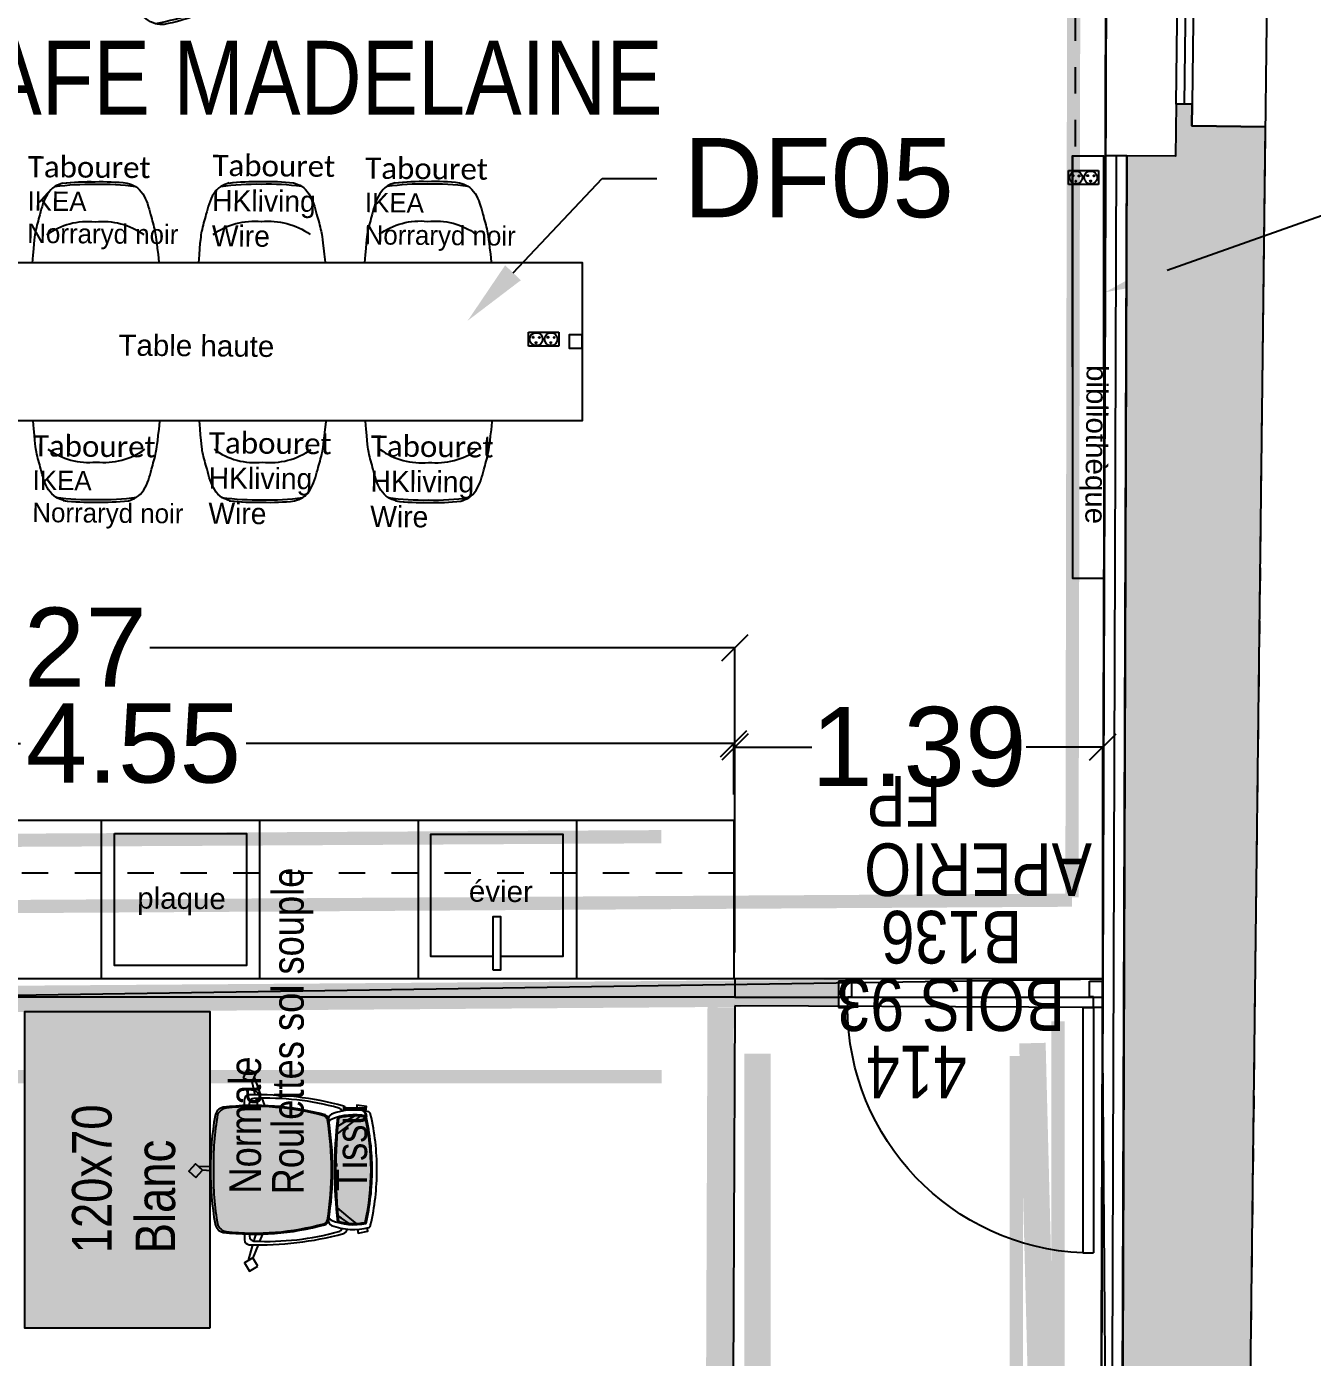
# Model space of a CAD drawing. Extents: x -27 to 25.3, y -8.5 to 57.5.
# Drawn here: x -13.15 to -8.28, y 31.73 to 36.77 of the extents above; entities that cross this region are included whole.
import ezdxf
from ezdxf import colors
from ezdxf.entities.mleader import LeaderData, LeaderLine
from ezdxf.enums import TextEntityAlignment as Align
from ezdxf.math import Vec2, Vec3

# ---------------------------------------------------------------- set-up
doc = ezdxf.new("R2010")
doc.units = 0
doc.header["$LTSCALE"] = 0.002
for name, pattern in [('ACAD_ISO03W100', [30, 12, -18]), ('AXES2', [28.575, 19.05, -3.175, 3.175, -3.175]), ('CACHE', [0.375, 0.25, -0.125]), ('CACHE2', [4.7625, 3.175, -1.5875]), ('HIDDEN', [9.525, 6.35, -3.175])]:
    doc.linetypes.add(name, pattern=pattern)
for name, color, linetype in [('01-FAC_CHASSIS', 4, 'Continuous'), ('01-FAC_CHASSIS EXI', 4, 'Continuous'), ('01-STR_MACONNERIE_HACH', 252, 'Continuous'), ('02-CLOISON', 2, 'Continuous'), ('02-ISOLATION', 6, 'ISOLATION'), ('_ANNO-CONCEPT-T', 7, 'Continuous'), ('A-Etiq_Mob', 7, 'Continuous'), ('A-Etiquettes', 7, 'Continuous'), ('A-legende', 7, 'Continuous'), ('A-mobilier', 252, 'Continuous'), ('A-texte', 7, 'Continuous')]:
    doc.layers.add(name, color=color, linetype=linetype)
for name, color, linetype, true_color in [('04-MOBILIER', 1, 'Continuous', 0xff0000), ('A-Détails', 7, 'Continuous', 0x00a500), ('A-placo', 30, 'Continuous', 0xff7f00), ('A-signalétique', 7, 'Continuous', 0x666666), ('A-vitré', 7, 'Continuous', 0x61becc), ('couleur siege', 1, 'Continuous', 0xff0000), ('Coupe', 1, 'Continuous', 0xff0000), ('SA-ELEVATION', 2, 'Continuous', 0xffff00)]:
    doc.layers.add(name, color=color, linetype=linetype, true_color=true_color)
doc.layers.add('A-portes', color=7, linetype='Continuous', lineweight=25)
doc.layers.add('plafond', color=5, linetype='Continuous', lineweight=25, true_color=0x0000ff)
doc.styles.add('COTE 200', font='arial.ttf', dxfattribs={"height": 0.3})
doc.styles.add('ROMAND', font='romand__.ttf', dxfattribs={"width": 0.7})
doc.styles.get("Standard").update_dxf_attribs({"font": 'ARIALN.TTF'})
doc.styles.add('Y_TXT_COT', font='arial.ttf', dxfattribs={"height": 0.2})
doc.linetypes.add('ISOLATION', pattern='A,0.00254,-2.54,[134,ltypeshp.shx,S=2.54,R=0,X=-2.54,Y=0],-5.08,[134,ltypeshp.shx,S=2.54,R=180,X=2.54,Y=0],-2.54', length=10.16254)
doc.dimstyles.new('COTE 200', dxfattribs={"dimtxt": 0.3, "dimasz": 0.1, "dimexe": 0, "dimexo": 0.1, "dimgap": 0.03, "dimtad": 0, "dimzin": 1, "dimdsep": 46, "dimtxsty": 'COTE 200', "dimblk": 'OBLIQUE', "dimcen": 2.5, "dimclrd": 256, "dimclre": 256, "dimclrt": 256, "dimadec": 0, "dimazin": 0, "dimtfac": 1, "dimtmove": 1, "dimatfit": 3, "dimldrblk": 'OBLIQUE', "dimfxl": 1, "dimlwd": -1, "dimlwe": -1, "dimarcsym": 0})

# ---------------------------------------------------------------- blocks, each defined once
blk = doc.blocks.new('Poste127')
at = {"transparency": 33554582}
h = blk.add_hatch(color=256, dxfattribs=at)
h.dxf.hatch_style = 1
h.set_gradient(color1=(199, 200, 202), color2=(255, 246, 230), tint=1, name='CURVED')
h.paths.add_polyline_path([(0, 0.7), (0, 0), (1.2, 0), (1.2, 0.7)])
blk.add_lwpolyline([(0, 0.7), (0, 0), (1.2, 0), (1.2, 0.7)], close=True)
at = {"layer": 'A-Etiq_Mob'}
for tag, p in [('FINITION', (0.2839, 0.4213)), ('DIM', (0.2839, 0.1804))]:
    blk.add_attdef(tag, p, '', height=0.15, dxfattribs=at)
blk = doc.blocks.new('chaise')
at = {"layer": 'A-mobilier', "ltscale": 0.1, "true_color": 0xc7c8ca}
h = blk.add_hatch(color=9, dxfattribs=at)
h.dxf.hatch_style = 1
h.paths.add_polyline_path([(0.2715, 0.4556, 0.30076), (0.2358, 0.4895, 0.043342), (0.0082, 0.5092, 0.043342), (-0.2194, 0.4895, 0.300759), (-0.2552, 0.4556, 0.09791), (-0.2229, 0.027, 0.292085), (-0.2069, 0.0126, 0.040929), (0.0082, -0.005, 0.040929), (0.2232, 0.0126, 0.292085), (0.2392, 0.027, 0.09791)])
h.paths.add_polyline_path([(0.159, -0.0239, 0.015765), (0.0082, -0.0177, 0.016739), (-0.152, -0.0246), (-0.1896, -0.0691), (-0.2181, -0.1033, 0.040824), (-0.2135, -0.1418, 0.054873), (0.0082, -0.1666, 0.054873), (0.2298, -0.1418, 0.02252), (0.2331, -0.1206), (0.2189, -0.1014)])
h.paths.add_polyline_path([(0.1912, -0.0264, 0.003373), (0.159, -0.0239), (0.2189, -0.1014), (0.2331, -0.1206, 0.02535), (0.2346, -0.0966)])
h.paths.add_polyline_path([(0.2255, -0.0296, 0.0036), (0.1912, -0.0264), (0.2346, -0.0966, 0.0714)])
h.paths.add_polyline_path([(-0.152, -0.0246, 0.003505), (-0.1854, -0.0274), (-0.196, -0.0428), (-0.2174, -0.0745, 0.030269), (-0.2181, -0.1033), (-0.1896, -0.0691)])
h.paths.add_polyline_path([(-0.1854, -0.0274, 0.002494), (-0.2092, -0.0296, 0.048116), (-0.2174, -0.0745), (-0.196, -0.0428)], flags=17)
at = {"layer": 'A-mobilier'}
for p, q in [((0.004, 0.5092), (0.0064, 0.5428)), ((0.0216, 0.5582), (0.0229, 0.5092)), ((-0.3737, 0.3493), (-0.3075, 0.3301)), ((-0.2624, 0.3653), (-0.2871, 0.3653)), ((-0.2629, 0.3453), (-0.2718, 0.3453)), ((0.2787, 0.3653), (0.3035, 0.3653)), ((0.2793, 0.3453), (0.2882, 0.3453)), ((-0.3078, 0.3082), (-0.3629, 0.3302)), ((-0.2919, 0.3255), (-0.2834, 0.3231)), ((0.3093, 0.2929), (0.2787, 0.2819)), ((0.2794, 0.3097), (0.3086, 0.3167)), ((0.324, 0.3205), (0.3784, 0.3337)), ((0.3978, 0.3247), (0.3241, 0.2982)), ((-0.2174, -0.0745), (-0.196, -0.0428)), ((-0.2416, -0.0656), (-0.2409, -0.0656)), ((-0.1896, -0.0691), (-0.2193, -0.1048)), ((0.2331, -0.1206), (0.2189, -0.1014)), ((0.258, -0.0656), (0.2572, -0.0656))]:
    blk.add_line(p, q, dxfattribs=at)
at = {"layer": 'A-mobilier', "linetype": 'HIDDEN'}
for p, q in [((-0.2627, 0.2897), (-0.2927, 0.3021)), ((-0.2834, 0.3231), (-0.2632, 0.3171)), ((-0.196, -0.0428), (-0.1854, -0.0274)), ((-0.152, -0.0246), (-0.1896, -0.0691)), ((0.2189, -0.1014), (0.159, -0.0239)), ((0.1912, -0.0264), (0.2346, -0.0966))]:
    blk.add_line(p, q, dxfattribs=at)
at = {"layer": 'A-mobilier'}
for points in [[(-0.0236, 0.5701), (0.0064, 0.5428), (0.034, 0.572), (0.003, 0.5998)], [(-0.3982, 0.3102), (-0.3631, 0.331), (-0.3829, 0.3656), (-0.418, 0.3448)], [(0.3951, 0.3712), (0.3784, 0.3337), (0.4152, 0.3167), (0.4319, 0.3542)]]:
    blk.add_lwpolyline(points, close=True, dxfattribs=at)
for points in [[(-0.2428, -0.1092), (-0.2592, -0.1129), (-0.2503, -0.1525), (-0.2373, -0.1499)], [(0.2547, -0.145), (0.2745, -0.1474), (0.2795, -0.1069), (0.2594, -0.1049)]]:
    blk.add_lwpolyline(points, dxfattribs=at)
for centre, radius, start, end in [((0.0082, -0.8109), 1.3202, 90, 99.927), ((0.0082, -0.8109), 1.3202, 80.073, 90), ((0.8449, 0.323), 1.1081, 173.1278, 195.4958), ((-0.2117, 0.4455), 0.0447, 99.9272, 166.8835), ((-0.203, 0.4342), 0.0495, 115.9014, 169.3298), ((-0.0186, -0.6869), 1.1836, 88.7046, 100.0235), ((0.0349, -0.6869), 1.1836, 79.9765, 91.2954), ((0.2281, 0.4455), 0.0447, 13.1165, 80.0728), ((-0.8286, 0.323), 1.1081, 344.5042, 6.8722), ((0.2193, 0.4342), 0.0495, 10.6702, 64.0986), ((0.8449, 0.323), 1.1031, 173.7387, 195.3268), ((-0.8286, 0.323), 1.1031, 344.6732, 6.2613), ((1.0389, 0.3041), 1.3467, 178.2197, 195.2822), ((-0.2871, 0.3453), 0.02, 90, 178.2197), ((-0.2718, 0.3253), 0.02, 90, 177.2781), ((-1.0226, 0.3041), 1.3467, 344.7178, 1.7803), ((0.2882, 0.3253), 0.02, 2.7219, 90), ((0.3035, 0.3453), 0.02, 1.7803, 90), ((0.8419, 0.2723), 1.135, 177.2781, 195.5028), ((-0.8256, 0.2723), 1.135, 344.4972, 2.7219), ((-0.2071, -0.0076), 0.02, 80.7555, 159.0187), ((0.0196, -0.0945), 0.2428, 156.8702, 192.2258), ((-0.2036, 0.0323), 0.02, 195.4958, 260.6251), ((-0.1997, 0.0368), 0.02, 195.3268, 260.7665), ((0.0082, 1.3151), 1.3202, 260.6251, 270), ((-0.1856, -0.0076), 0.02, 114.7785, 159.0187), ((0.0082, 1.3151), 1.3152, 260.7665, 270), ((0.0082, 1.3151), 1.3152, 270, 279.2335), ((0.0082, 1.3151), 1.3202, 270, 279.3749), ((0.2019, -0.0076), 0.02, 20.9813, 65.2215), ((0.216, 0.0368), 0.02, 279.2335, 344.6732), ((-0.0032, -0.0945), 0.2428, 347.7742, 23.1298), ((0.2235, -0.0076), 0.02, 20.9813, 99.2445), ((0.22, 0.0323), 0.02, 279.3749, 344.5042), ((-0.2409, -0.0456), 0.02, 195.2822, 270), ((-0.2325, -0.0257), 0.02, 195.5028, 252.7294), ((0.0196, -0.0945), 0.2628, 159.0187, 193.9621), ((0.0196, -0.0945), 0.2378, 164.1556, 191.4603), ((0.0306, -2.412), 2.3994, 90.5363, 95.8288), ((0.0306, -2.412), 2.3944, 90.5374, 95.7482), ((-0.0143, -2.412), 2.3994, 84.1712, 89.4637), ((-0.0143, -2.412), 2.3944, 84.2518, 89.4626), ((-0.0032, -0.0945), 0.2378, 348.5397, 15.8444), ((-0.0032, -0.0945), 0.2628, 346.0379, 20.9813), ((0.2489, -0.0257), 0.02, 287.2706, 344.4972), ((0.2572, -0.0456), 0.02, 270, 344.7178), ((-0.2198, -0.1455), 0.02, 218.589, 257.0335), ((0.01, 0.8526), 1.0442, 257.0335, 269.9004), ((0.01, 0.8526), 1.0242, 257.1546, 269.8984), ((0.01, 0.8526), 1.0192, 257.3346, 269.8979), ((0.0064, 0.8526), 1.0192, 270.1021, 282.6654), ((0.0064, 0.8526), 1.0242, 270.1016, 282.8454), ((0.0064, 0.8526), 1.0442, 270.0996, 282.9665), ((0.2362, -0.1455), 0.02, 282.9665, 321.411)]:
    blk.add_arc(centre, radius, start, end, dxfattribs=at)
blk = doc.blocks.new('SiègeT1')
at = {"layer": 'couleur siege', "true_color": 0x8a6689}
for points in [[(-0.1936, 0.2235), (-0.0769, 0.2096), (0.0385, 0.2124), (0.1553, 0.2166), (0.1984, 0.2222), (0.2025, 0.2444), (0.2039, 0.282), (0.2012, 0.321), (0.1233, 0.3376), (0.0385, 0.3432), (-0.0227, 0.3446), (-0.0977, 0.3376), (-0.1492, 0.3307), (-0.1964, 0.3223), (-0.202, 0.3001), (-0.2006, 0.2653)], [(-0.2076, -0.2358), (-0.225, -0.2195), (-0.2335, -0.1968), (-0.2363, -0.14), (-0.2381, -0.076), (-0.2337, -0.0116), (-0.2278, 0.0448), (-0.218, 0.1023), (-0.2107, 0.1321), (-0.2013, 0.169), (-0.1966, 0.1769), (-0.184, 0.18), (-0.1205, 0.1883), (-0.0494, 0.1934), (0.0091, 0.1953), (0.0767, 0.1926), (0.1322, 0.1879), (0.1685, 0.1829), (0.1909, 0.1794), (0.1994, 0.1771), (0.2037, 0.1728), (0.2071, 0.1636), (0.2187, 0.1148), (0.2315, 0.0452), (0.2373, -0.0047), (0.2408, -0.0627), (0.2412, -0.1049), (0.2396, -0.159), (0.2364, -0.1973), (0.2345, -0.2097), (0.2289, -0.2196), (0.2221, -0.2289), (0.2135, -0.2344), (0.2067, -0.2363), (0.1752, -0.2419), (0.1139, -0.248), (0.0509, -0.2511), (-0.0505, -0.2518), (-0.1259, -0.2474), (-0.1911, -0.2375)]]:
    blk.add_hatch(color=8, dxfattribs=at).paths.add_polyline_path(points)
at = {"extrusion": (0, 0, -1), "xscale": 0.8999999999999986, "yscale": 0.8999999999999986, "zscale": -0.9, "rotation": 180}
blk.add_blockref('chaise', (0.0055, 0.195), dxfattribs=at)
at = {"layer": 'A-Etiq_Mob', "style": 'ROMAND', "width": 0.7}
for tag, p in [('FINITION', (-0.0791, 0.1775)), ('PIETEMENT', (-0.0914, -0.031)), ('ASSISE', (-0.0883, -0.2242)), ('COULEUR', (-0.1036, -0.4236))]:
    blk.add_attdef(tag, p, '', height=0.15, dxfattribs=at)
blk = doc.blocks.new('Xref-R4-2018-11')
at = {"layer": '01-STR_MACONNERIE_HACH'}
h = blk.add_hatch(color=256, dxfattribs=at)
h.dxf.hatch_style = 1
h.paths.add_polyline_path([(0.2967, 19.329), (-0.7484, 19.3551), (-0.7224, 22.1029), (-5.8181, 22.1511), (-5.7414, 28.5467), (-5.7297, 29.5221), (-6.0094, 29.5254), (-6.0084, 29.6073), (-6.0684, 29.608), (-6.0708, 29.4111), (-6.2559, 29.4118), (-6.2861, 20.2796), (-6.2261, 20.2794), (-6.2259, 20.2794), (-5.716, 20.2777), (-5.7068, 21.2504), (-5.5067, 21.2485), (-5.5036, 21.5739), (-1.302, 21.5342), (-1.3229, 19.3243), (-4.7047, 19.3562), (-4.7033, 19.4962), (-5.1033, 19.5), (-5.1048, 19.3397), (-6.2292, 19.2894), (-6.2892, 19.2894), (-6.291, 18.7286), (-3.651, 18.7235), (-3.551, 18.7233), (-3.241, 18.7227), (-1.7149, 18.7197), (0.3936, 18.7197), (0.3936, 18.4633), (0.3936, 18.3907), (0.3738, 16.9406), (0.3738, 15.7999), (0.0493, 15.7999), (-1.1089, 15.7972), (-1.1095, 15.5311), (-0.9221, 15.5276), (-0.947, 14.2085), (0.2715, 14.1383), (0.587, 14.62), (0.8597, 14.6068), (1.094, 14.6226, 0.157672), (2.3644, 14.9176, -0.000875), (2.5867, 15.0506), (3.161, 15.4762)])
for p, q in [((-5.7414, 28.5467), (-5.6418, 36.8503)), ((-6.0684, 29.608), (-6.0708, 29.4111)), ((-6.0084, 29.6073), (-6.0094, 29.5254)), ((-6.0094, 29.5254), (-5.7297, 29.5221)), ((-6.2861, 20.2396), (-6.2559, 29.4118))]:
    blk.add_line(p, q)
at = {"linetype": 'CACHE'}
blk.add_line((-5.8181, 22.1511), (-5.7414, 28.5467), dxfattribs=at)
for points in [[(-5.8181, 22.1511), (-5.7414, 28.5467), (-5.7297, 29.5221), (-6.0094, 29.5254), (-6.0084, 29.6073), (-6.0684, 29.608), (-6.0708, 29.4111), (-6.2559, 29.4118), (-6.2861, 20.2796)], [(-6.0084, 29.6073), (-6.0684, 29.608)]]:
    blk.add_lwpolyline(points)
at = {"layer": '01-FAC_CHASSIS', "linetype": 'Continuous'}
blk.add_line((-6.0272, 30.5442), (-6.0384, 29.6076), dxfattribs=at)
at = {"layer": '01-FAC_CHASSIS EXI'}
for points in [[(-6.0684, 29.608), (-6.0572, 30.5446)], [(-5.9972, 30.5438), (-6.0084, 29.6073)]]:
    blk.add_lwpolyline(points, dxfattribs=at)
at = {"layer": '02-ISOLATION', "linetype": 'Continuous'}
for points in [[(-6.3141, 36.2331), (-6.3148, 35.8482), (-6.3215, 33.8158), (-6.3661, 20.2399)], [(-6.2559, 29.4118), (-6.3359, 29.412)]]:
    blk.add_lwpolyline(points, dxfattribs=at)
at = {"layer": '02-ISOLATION', "linetype": 'ISOLATION', "ltscale": 0.004}
blk.add_lwpolyline([(-6.2959, 29.4119), (-6.3261, 20.2397)], dxfattribs=at)
blk = doc.blocks.new('_Oblique')
at = {"color": 0, "linetype": 'ByBlock', "lineweight": -2}
blk.add_line((-0.5, -0.5), (0.5, 0.5), dxfattribs=at)
blk = doc.blocks.new('*D69')
at = {"layer": 'Defpoints', "color": 0, "linetype": 'Continuous', "transparency": 16777216}
for p in [(-1.2192, -3.6503), (-1.2192, -4.2864), (4.0507, -4.3044)]:
    blk.add_point(p, dxfattribs=at)
at = {"layer": 'SA-ELEVATION', "linetype": 'Continuous', "transparency": 16777216}
for p, q in [((-1.2192, -4.1864), (-1.2192, -3.6503)), ((-1.2192, -3.6503), (0.9961, -3.6503)), ((4.0507, -3.6503), (1.8354, -3.6503)), ((4.0507, -4.2044), (4.0507, -3.6503))]:
    blk.add_line(p, q, dxfattribs=at)
at = {"layer": 'SA-ELEVATION', "linetype": 'Continuous', "transparency": 16777216, "xscale": 0.1, "yscale": 0.1, "zscale": 0.1, "rotation": 180}
blk.add_blockref('_Oblique', (-1.2192, -3.6503), dxfattribs=at)
at = {"layer": 'SA-ELEVATION', "linetype": 'Continuous', "transparency": 16777216, "xscale": 0.1, "yscale": 0.1, "zscale": 0.1}
blk.add_blockref('_Oblique', (4.0507, -3.6503), dxfattribs=at)
at = {"layer": 'SA-ELEVATION', "linetype": 'Continuous', "transparency": 16777216, "insert": (1.4157, -3.6503), "char_height": 0.3, "attachment_point": 5, "style": 'COTE 200'}
blk.add_mtext('5.27', dxfattribs=at)
blk = doc.blocks.new('*D70')
at = {"layer": 'Defpoints', "color": 0, "linetype": 'Continuous', "transparency": 16777216}
for p in [(4.0507, -4.0265), (4.0507, -4.9044), (5.4438, -4.9044)]:
    blk.add_point(p, dxfattribs=at)
at = {"layer": 'SA-ELEVATION', "linetype": 'Continuous', "transparency": 16777216}
for p, q in [((4.0507, -4.8044), (4.0507, -4.0265)), ((4.0507, -4.0265), (4.3414, -4.0265)), ((5.4438, -4.0265), (5.1531, -4.0265)), ((5.4438, -4.8044), (5.4438, -4.0265))]:
    blk.add_line(p, q, dxfattribs=at)
at = {"layer": 'SA-ELEVATION', "linetype": 'Continuous', "transparency": 16777216, "xscale": 0.1, "yscale": 0.1, "zscale": 0.1, "rotation": 180}
blk.add_blockref('_Oblique', (4.0507, -4.0265), dxfattribs=at)
at = {"layer": 'SA-ELEVATION', "linetype": 'Continuous', "transparency": 16777216, "xscale": 0.1, "yscale": 0.1, "zscale": 0.1}
blk.add_blockref('_Oblique', (5.4438, -4.0265), dxfattribs=at)
at = {"layer": 'SA-ELEVATION', "linetype": 'Continuous', "transparency": 16777216, "insert": (4.7472, -4.0265), "char_height": 0.3, "attachment_point": 5, "style": 'COTE 200'}
blk.add_mtext('1.39', dxfattribs=at)
blk = doc.blocks.new('*D71')
at = {"layer": 'Defpoints', "color": 0, "linetype": 'Continuous', "transparency": 16777216}
for p in [(-0.501, -4.0131), (-0.501, -4.3059), (4.0463, -4.3062)]:
    blk.add_point(p, dxfattribs=at)
at = {"layer": 'SA-ELEVATION', "linetype": 'Continuous', "transparency": 16777216}
for p, q in [((-0.501, -4.2059), (-0.501, -4.0131)), ((-0.501, -4.0131), (1.3459, -4.0131)), ((4.0463, -4.0131), (2.1995, -4.0131)), ((4.0463, -4.2062), (4.0463, -4.0131))]:
    blk.add_line(p, q, dxfattribs=at)
at = {"layer": 'SA-ELEVATION', "linetype": 'Continuous', "transparency": 16777216, "xscale": 0.1, "yscale": 0.1, "zscale": 0.1, "rotation": 180}
blk.add_blockref('_Oblique', (-0.501, -4.0131), dxfattribs=at)
at = {"layer": 'SA-ELEVATION', "linetype": 'Continuous', "transparency": 16777216, "xscale": 0.1, "yscale": 0.1, "zscale": 0.1}
blk.add_blockref('_Oblique', (4.0463, -4.0131), dxfattribs=at)
at = {"layer": 'SA-ELEVATION', "linetype": 'Continuous', "transparency": 16777216, "insert": (1.7727, -4.0131), "char_height": 0.3, "attachment_point": 5, "style": 'COTE 200'}
blk.add_mtext('4.55', dxfattribs=at)
blk = doc.blocks.new('PCD-1.10')
at = {"color": 0}
for p, q in [((0, 0), (0, 3.19)), ((0, 3.19), (6.84, 3.19)), ((6.84, 3.19), (6.84, 0)), ((6.84, 0), (0, 0))]:
    blk.add_line(p, q, dxfattribs=at)
for centre, radius in [((1.72, 1.61), 1.46), ((5.08, 1.61), 1.46), ((1.03, 2.04), 0.146), ((1.7, 0.8), 0.146), ((2.44, 1.99), 0.146), ((4.39, 2.04), 0.146), ((5.05, 0.8), 0.146), ((5.79, 1.99), 0.146)]:
    blk.add_circle(centre, radius, dxfattribs=at)
blk = doc.blocks.new('A$C7F8468B1')
at = {"layer": '04-MOBILIER'}
for centre, radius, start, end in [((20.83, -69.03), 91.49, 88.4948, 98.0977), ((20.78, -61.3), 84.71, 88.3377, 96.6108), ((25.69, -61.3), 84.71, 83.3892, 91.6623), ((25.64, -68.09), 91.49, 83.6625, 91.5052), ((25.64, -69.03), 91.49, 81.9023, 91.5052), ((20.45, -18.63), 26.98, 84.0728, 125.5143), ((26.1, -17.83), 26.2, 53.8955, 96.2776)]:
    blk.add_arc(centre, radius, start, end, dxfattribs=at)
for points in [[(11.03, 22.85), (9.95, 22.49), (6.33, 21.28), (3.61, 16.17), (2.14, 10.18), (0.57, 5.15), (0.11, 1.52), (-0.87, -7.16)], [(35.45, 22.85), (36.52, 22.49), (40.14, 21.28), (42.86, 16.17), (44.33, 10.18), (45.91, 5.15), (46.37, 1.52), (47.12, -7.39)]]:
    blk.add_open_spline(points, degree=3, knots=[0, 0, 0, 0, 3.716681, 12.506628, 17.24982, 24.62784, 29.757352, 29.757352, 29.757352, 29.757352], dxfattribs=at)
blk = doc.blocks.new('P_93100')
for p, q in [((0.425, 0.93), (0.465, 0.93)), ((0.425, 0), (0.425, 0.93)), ((0.465, 0), (0.465, 0.93)), ((-0.5, -0.1), (-0.5, 0)), ((-0.5, 0), (-0.465, 0)), ((-0.465, 0), (-0.465, -0.04)), ((0.425, 0), (0.465, 0)), ((0.465, 0), (0.465, -0.04)), ((0.5, 0), (0.465, 0)), ((0.5, -0.1), (0.5, 0)), ((-0.465, -0.04), (-0.45, -0.04)), ((-0.45, -0.04), (-0.45, -0.1)), ((0.465, -0.04), (0.45, -0.04)), ((0.45, -0.04), (0.45, -0.1)), ((-0.45, -0.1), (-0.5, -0.1)), ((0.45, -0.1), (0.5, -0.1))]:
    blk.add_line(p, q)
blk.add_arc((0.465, 0), 0.9309, 92.4628, 180)
blk = doc.blocks.new('A$C0E126796')
at = {"layer": '02-CLOISON', "linetype": 'CACHE'}
blk.add_line((5.3384, -0.4505), (5.3384, -1.7871), dxfattribs=at)
at = {"layer": '02-CLOISON', "linetype": 'Continuous'}
for points in [[(5.4473, -3.3873), (5.3305, -3.3873), (5.329, -1.7871), (5.4458, -1.7871)], [(4.0507, -4.9744), (5.4439, -4.9744), (5.4439, -4.9044), (4.0507, -4.9044)]]:
    blk.add_lwpolyline(points, close=True, dxfattribs=at)
at = {"layer": 'Coupe', "color": 2, "linetype": 'Continuous', "true_color": 0xf1eb1f}
for p, q in [((5.329, -1.7871), (5.329, -3.3871)), ((5.329, -3.3871), (5.4488, -3.3875))]:
    blk.add_line(p, q, dxfattribs=at)
at = {"layer": 'SA-ELEVATION', "ltscale": 0.01}
for p, q in [((4.0507, -4.3044), (-0.5084, -4.3044)), ((1.6507, -4.3044), (1.6507, -4.9044)), ((2.2507, -4.3044), (2.2507, -4.9044)), ((2.8507, -4.3044), (2.8507, -4.9044)), ((3.4507, -4.3044), (3.4507, -4.9044)), ((4.0463, -4.3062), (4.0463, -4.9044)), ((4.0507, -4.9044), (-0.5162, -4.9044)), ((4.0507, -4.9744), (-0.518, -4.9744))]:
    blk.add_line(p, q, dxfattribs=at)
at = {"layer": 'SA-ELEVATION', "linetype": 'ACAD_ISO03W100', "ltscale": 0.01}
blk.add_line((4.0507, -4.5044), (-0.5084, -4.5044), dxfattribs=at)
at = {"layer": 'SA-ELEVATION', "ltscale": 0.01}
for points in [[(0.4727, -2.1901), (3.4727, -2.1901), (3.4727, -2.7901), (0.4727, -2.7901)], [(3.4727, -2.4651), (3.4227, -2.4651), (3.4227, -2.5151), (3.4727, -2.5151)], [(1.7007, -4.3544), (2.2007, -4.3544), (2.2007, -4.8544), (1.7007, -4.8544)], [(3.1341, -4.8698), (3.1641, -4.8698), (3.1641, -4.6698), (3.1341, -4.6698)]]:
    blk.add_lwpolyline(points, close=True, dxfattribs=at)
blk.add_lwpolyline([(3.1341, -4.8198), (2.8992, -4.8198), (2.8992, -4.3559), (3.399, -4.3559), (3.399, -4.8198), (3.1641, -4.8198)], dxfattribs=at)
at = {"layer": 'plafond', "color": 5, "lineweight": -2, "xscale": 0.01669227516125703, "yscale": 0.01669227516125703, "zscale": 0.01669227516125703, "rotation": 0.07392321233090438}
for p in [(5.3133, -1.8957), (3.2694, -2.508)]:
    blk.add_blockref('PCD-1.10', p, dxfattribs=at)
at = {"layer": 'SA-ELEVATION', "yscale": 0.01, "zscale": 0.01}
for p, xscale, rotation in [((1.7138, -1.1059, 0), -0.01, 198.1210191307657), ((1.8606, -2.1179, 0), -0.01, 0.1115933594849938), ((2.4898, -2.1172, 0), -0.01, 0.1115933594849938), ((3.119, -2.1165, 0), -0.01, 0.1115933594849938), ((1.8645, -2.8649), 0.01, 179.8884066405149), ((2.4937, -2.8656, 0), 0.01, 179.8884066405149), ((3.1229, -2.8663, 0), 0.01, 179.8884066405149)]:
    blk.add_blockref('A$C7F8468B1', p, dxfattribs=dict(at, xscale=xscale, rotation=rotation))
at = {"layer": '_ANNO-CONCEPT-T', "char_height": 0.08, "width": 1.472401, "attachment_point": 1}
for s, insert, rotation in [('{\\fCalibri|b0|i0|c0|p34;Tabouret\\P\\fMangal|b0|i0|c0|p2;\\H0.91667x;IKEA\\PNorraryd noir\\P\\H1.0909x; }', (1.3735, -1.7873), 359.5012), ('{\\fCalibri|b0|i0|c0|p34;Tabouret\\P\\fMangal|b0|i0|c0|p2;HKliving\\PWire}', (2.0725, -1.7825), 359.5012), ('{\\fCalibri|b0|i0|c0|p34;Tabouret\\P\\fMangal|b0|i0|c0|p2;\\H0.91667x;IKEA\\PNorraryd noir\\P\\H1.0909x; }', (2.651, -1.7931), 359.5012), ('{\\fArial|b0|i0|c0|p34;Table haute}', (1.7165, -2.4634), 359.5012), ('{\\fArial|b0|i0|c0|p34;bibliothèque}', (5.4626, -2.5795), 269.5012), ('{\\fCalibri|b0|i0|c0|p34;Tabouret\\P\\fMangal|b0|i0|c0|p2;\\H0.91667x;IKEA\\PNorraryd noir\\P\\H1.0909x; }', (1.3927, -2.8451), 359.5012), ('{\\fCalibri|b0|i0|c0|p34;Tabouret\\P\\fMangal|b0|i0|c0|p2;HKliving\\PWire}', (2.0595, -2.8334), 359.5012), ('{\\fCalibri|b0|i0|c0|p34;Tabouret\\P\\fMangal|b0|i0|c0|p2;HKliving\\PWire}', (2.6724, -2.8457), 359.5012), ('{\\fArial|b0|i0|c0|p34;évier}', (3.0436, -4.532), 359.5012), ('{\\fArial|b0|i0|c0|p34;plaque}', (1.7877, -4.5581), 359.5012)]:
    blk.add_mtext(s, dxfattribs=dict(at, insert=insert, rotation=rotation))
at = {"layer": 'SA-ELEVATION', "linetype": 'Continuous'}
for base, p1, p2, picture, middle in [((-1.2192, -3.6503), (4.0507, -4.3044), (-1.2192, -4.2864), '*D69', (1.4157, -3.6503)), ((-0.501, -4.0131), (4.0463, -4.3062), (-0.501, -4.3059), '*D71', (1.7727, -4.0131)), ((4.0507, -4.0265), (5.4438, -4.9044), (4.0507, -4.9044), '*D70', (4.7472, -4.0265))]:
    dim = blk.add_linear_dim(base=base, p1=p1, p2=p2, dimstyle='COTE 200', override={"dimfxl": 0, "dimarcsym": 2}, dxfattribs=at)
    dim.commit()
    dim.dimension.update_dxf_attribs({"geometry": picture, "text_midpoint": middle})

msp = doc.modelspace()

# ---------------------------------------------------------------- linework, layer by layer
at = {"ltscale": 0.01}
msp.add_lwpolyline([(-9.0904, 27.109), (-9.0385, 43.1022), (-10.5637, 43.119), (-10.5662, 42.889), (-11.484, 42.8991), (-11.4788, 43.3791), (-13.0719, 43.3966), (-13.0746, 43.1467), (-14.7756, 43.1654), (-14.8145, 41.6407), (-14.9246, 41.6435), (-14.9743, 39.8289), (-14.8644, 39.8259), (-14.8969, 38.6446), (-15.0008, 38.6473), (-15.0471, 36.8341), (-14.9371, 36.8311), (-14.9669, 35.6634), (-15.0768, 35.6662), (-15.1233, 33.8449), (-15.0133, 33.8419), (-15.0436, 32.6545), (-15.1536, 32.6573), (-15.1997, 30.8479)], dxfattribs=at)
at = {"layer": 'A-legende', "color": 21, "linetype": 'CACHE', "ltscale": 1000, "true_color": 0xff9f7f, "const_width": 0.05}
msp.add_lwpolyline([(-9.1875, 33.4713), (-9.1875, 33.4713), (-9.1699, 42.7682)], dxfattribs=at)
at = {"layer": 'A-legende', "color": 1, "linetype": 'CACHE2', "ltscale": 100, "true_color": 0xff0000, "const_width": 0.05}
msp.add_lwpolyline([(-14.3554, 33.6816), (-10.7421, 33.7016)], dxfattribs=at)
at = {"layer": 'A-legende', "linetype": 'CACHE', "ltscale": 1000, "const_width": 0.05}
msp.add_lwpolyline([(-14.4368, 33.4295), (-9.1875, 33.4612)], dxfattribs=at)
at = {"layer": 'A-legende', "color": 151, "linetype": 'CACHE', "ltscale": 1000, "true_color": 0xa4b6e5, "const_width": 0.05}
msp.add_lwpolyline([(-9.2407, 27.1236), (-9.2407, 33.0016)], dxfattribs=at)
at = {"layer": 'A-legende', "color": 39, "linetype": 'CACHE2', "ltscale": 100, "true_color": 0x663d19, "const_width": 0.05}
msp.add_lwpolyline([(-9.3984, 27.1092), (-9.3984, 32.8707)], dxfattribs=at)
at = {"layer": 'A-legende', "color": 205, "linetype": 'CACHE', "ltscale": 1000, "true_color": 0x8546b9, "const_width": 0.05}
msp.add_lwpolyline([(-14.8609, 32.7921), (-10.7406, 32.7921)], dxfattribs=at)
at = {"layer": 'A-placo', "const_width": 0.1}
msp.add_lwpolyline([(-15.0473, 33.0735), (-10.072, 33.1097)], dxfattribs=at)
at = {"layer": 'A-signalétique', "color": 1, "linetype": 'CACHE', "ltscale": 2000, "true_color": 0xff0000, "const_width": 0.1}
msp.add_lwpolyline([(-12.1237, 28.4862), (-12.1237, 30.0591), (-10.3781, 30.0591), (-10.3783, 32.8799)], dxfattribs=at)
at = {"layer": 'A-signalétique', "color": 253, "linetype": 'AXES2', "ltscale": 50, "true_color": 0x999999, "const_width": 0.1}
msp.add_lwpolyline([(-9.3372, 32.9195), (-9.1933, 27.2485)], dxfattribs=at)
at = {"layer": 'A-vitré', "const_width": 0.1}
msp.add_lwpolyline([(-10.5244, 31.2779), (-10.5176, 33.0557)], dxfattribs=at)
at = {"layer": 'Defpoints', "ltscale": 0.01}
msp.add_lwpolyline([(-10.4639, 33.0608), (-10.4767, 30.2287), (-12.3065, 30.1775), (-12.3065, 28.3578), (-10.4997, 28.3573), (-10.4999, 25.1767), (-10.3127, 25.1728), (-10.3655, 22.7313), (-8.9114, 22.7313), (-8.9114, 25.5975), (-9.0154, 25.5979), (-9.0715, 33.0545), (-10.4639, 33.0608)], dxfattribs=at)

# ---------------------------------------------------------------- block references
at = {"ltscale": 0.01}
msp.add_blockref('Xref-R4-2018-11', (-2.7244, 6.8691), dxfattribs=at)
at = {"layer": 'A-mobilier', "color": 30, "ltscale": 0.01, "true_color": 0xff7f00}
msp.add_blockref('A$C0E126796', (-14.5144, 38.0676), dxfattribs=at)
at = {"layer": 'A-mobilier'}
ref = msp.add_blockref('SiègeT1', (-12.1867, 32.4378), dxfattribs=dict(at, xscale=-1, rotation=270.0156153802614))
ref.add_attrib('FINITION', 'Tissu', dxfattribs={"layer": 'A-Etiq_Mob', "height": 0.12, "rotation": 90.0156}).set_placement((-11.8206, 32.3588), align=Align.BOTTOM_LEFT)
ref.add_attrib('ASSISE', 'Normale', dxfattribs={"layer": 'A-Etiq_Mob', "height": 0.12, "rotation": 90.0156}).set_placement((-12.2223, 32.3495), align=Align.BOTTOM_LEFT)
ref.add_attrib('PIETEMENT', 'Roulettes sol souple', dxfattribs={"layer": 'A-Etiq_Mob', "height": 0.12, "rotation": 90.0156}).set_placement((-12.0605, 32.3465), align=Align.BOTTOM_LEFT)
at = {"layer": 'A-mobilier', "ltscale": 0.1}
ref = msp.add_blockref('Poste127', (-13.1523, 31.8394), dxfattribs=dict(at, xscale=-1, rotation=270.0156153802614))
ref.add_attrib('STRATIFIE', 'Blanc', (-12.5835, 32.1235), dxfattribs={"layer": 'A-Etiq_Mob', "ltscale": 0.1, "height": 0.15, "rotation": 90.0156})
ref.add_attrib('DIM', '120x70', (-12.8239, 32.1234), dxfattribs={"layer": 'A-Etiq_Mob', "ltscale": 0.1, "height": 0.15, "rotation": 90.0156})
at = {"layer": 'A-portes', "ltscale": 0.01}
ref = msp.add_blockref('P_93100', (-9.571, 33.0545), dxfattribs=dict(at, xscale=-1, rotation=180))
ref.add_attrib('N°', '414', (-9.5858, 32.9093), dxfattribs={"layer": '0', "ltscale": 6, "height": 0.19924, "rotation": 180})
ref.add_attrib('NATURE/DIM', 'BOIS 93', (-9.2143, 33.1649), dxfattribs={"layer": 'A-Etiquettes', "ltscale": 6, "height": 0.19924, "rotation": 180})
ref.add_attrib('FINITION', 'B136', (-9.3772, 33.4206), dxfattribs={"layer": 'A-Etiquettes', "ltscale": 6, "height": 0.19924, "rotation": 180})
ref.add_attrib('FERMETURE', 'APERIO', (-9.112, 33.6762), dxfattribs={"layer": 'A-Etiquettes', "ltscale": 6, "height": 0.19924, "rotation": 180})
ref.add_attrib('FP:', 'FP', dxfattribs={"layer": 'A-Etiquettes', "ltscale": 6, "height": 0.19237, "rotation": 180}).set_placement((-9.9644, 33.9318), align=Align.RIGHT)

# ---------------------------------------------------------------- texts
at = {"layer": 'A-texte', "ltscale": 0.1, "insert": (-13.5336, 36.7169), "char_height": 0.279876, "attachment_point": 1}
msp.add_mtext_dynamic_manual_height_columns('CAFE MADELAINE', width=3.249915, gutter_width=12.5, heights=[0], dxfattribs=at)

# ---------------------------------------------------------------- next in the draw order: leaders
at = {"layer": 'A-Détails'}
ml = msp.add_multileader_mtext('Standard', dxfattribs=at)
ml.set_content('DF07', color=256, style='Y_TXT_COT')
ml.set_leader_properties()
ml.build(insert=Vec2(0, 0))
ml.multileader.update_dxf_attribs({"has_text_frame": 1, "text_left_attachment_type": 2, "text_right_attachment_type": 2, "dogleg_length": 1, "arrow_head_size": 0.25})
ctx = ml.context
ctx.base_point, ctx.char_height, ctx.arrow_head_size, ctx.landing_gap_size, ctx.plane_origin = Vec3(-7.113, 36.3833), 0.3, 0.25, 0.1, Vec3(-15.1654, 37.4447)
ctx.left_attachment, ctx.right_attachment = 2, 2
notes = []
notes.append((ctx, [(0, (1, 1, 0), (-7.3202, 36.3833), (1, 0), 0.2072, [(0, [(-9.062, 35.7643)], 0, [])])]))
ctx.mtext.insert, ctx.mtext.rotation, ctx.mtext.width, ctx.mtext.defined_height, ctx.mtext.flow_direction = Vec3(-7.013, 36.5365), 6.283185, 0.436539, 0.1999, 5
ctx.mtext.has_bg_fill, ctx.mtext.bg_color, ctx.mtext.bg_scale_factor, ctx.mtext.bg_transparency, ctx.mtext.use_window_bg_color = 1, -1027028792, 1.5, 0, 1
ml = msp.add_multileader_mtext('Standard', dxfattribs=at)
ml.set_content('DF05', color=256, style='Y_TXT_COT')
ml.set_leader_properties()
ml.build(insert=Vec2(0, 0))
ml.multileader.update_dxf_attribs({"has_text_frame": 1, "text_left_attachment_type": 2, "text_right_attachment_type": 2, "dogleg_length": 1, "arrow_head_size": 0.25})
ctx = ml.context
ctx.base_point, ctx.char_height, ctx.arrow_head_size, ctx.landing_gap_size, ctx.plane_origin = Vec3(-10.7594, 36.1953), 0.3, 0.25, 0.1, Vec3(-14.2039, 39.0628)
ctx.left_attachment, ctx.right_attachment = 2, 2
notes.append((ctx, [(0, (1, 1, 0), (-10.9666, 36.1953), (1, 0), 0.2072, [(0, [(-11.4758, 35.6564)], 0, [])])]))
ctx.mtext.insert, ctx.mtext.rotation, ctx.mtext.width, ctx.mtext.defined_height, ctx.mtext.flow_direction = Vec3(-10.6594, 36.3485), 6.283185, 0.436539, 0.1999, 5
ctx.mtext.has_bg_fill, ctx.mtext.bg_color, ctx.mtext.bg_scale_factor, ctx.mtext.bg_transparency, ctx.mtext.use_window_bg_color = 1, -1027028792, 1.5, 0, 1
for ctx, leaders in notes:
    for number, flags, end, landing, length, lines in leaders:
        leader = LeaderData()
        leader.index, (leader.has_last_leader_line, leader.has_dogleg_vector, leader.attachment_direction) = number, flags
        leader.last_leader_point, leader.dogleg_vector, leader.dogleg_length = Vec3(end), Vec3(landing), length
        for number, points, colour, breaks in lines:
            line = LeaderLine()
            line.index, line.vertices, line.color, line.breaks = number, Vec3.list(points), colors.encode_raw_color(colour), breaks
            leader.lines.append(line)
        ctx.leaders.append(leader)

# ---------------------------------------------------------------- next in the draw order: linework, layer by layer
at = {"layer": 'Defpoints', "ltscale": 0.01}
msp.add_lwpolyline([(-14.7883, 42.6287), (-14.8191, 41.7206), (-15.5164, 41.7058), (-15.5512, 39.8093), (-14.8691, 39.826), (-14.8997, 38.6773), (-15.5901, 38.6945), (-15.6502, 36.8252), (-14.9477, 36.8314), (-14.9765, 35.7436), (-15.6793, 35.7612), (-15.7336, 33.7816), (-15.0553, 33.7631), (-15.0473, 33.0735), (-9.0705, 33.1632), (-9.0405, 42.4987), (-11.484, 42.4987), (-11.484, 42.6287), (-14.7883, 42.6287)], dxfattribs=at)

doc.saveas('drawing.dxf')
